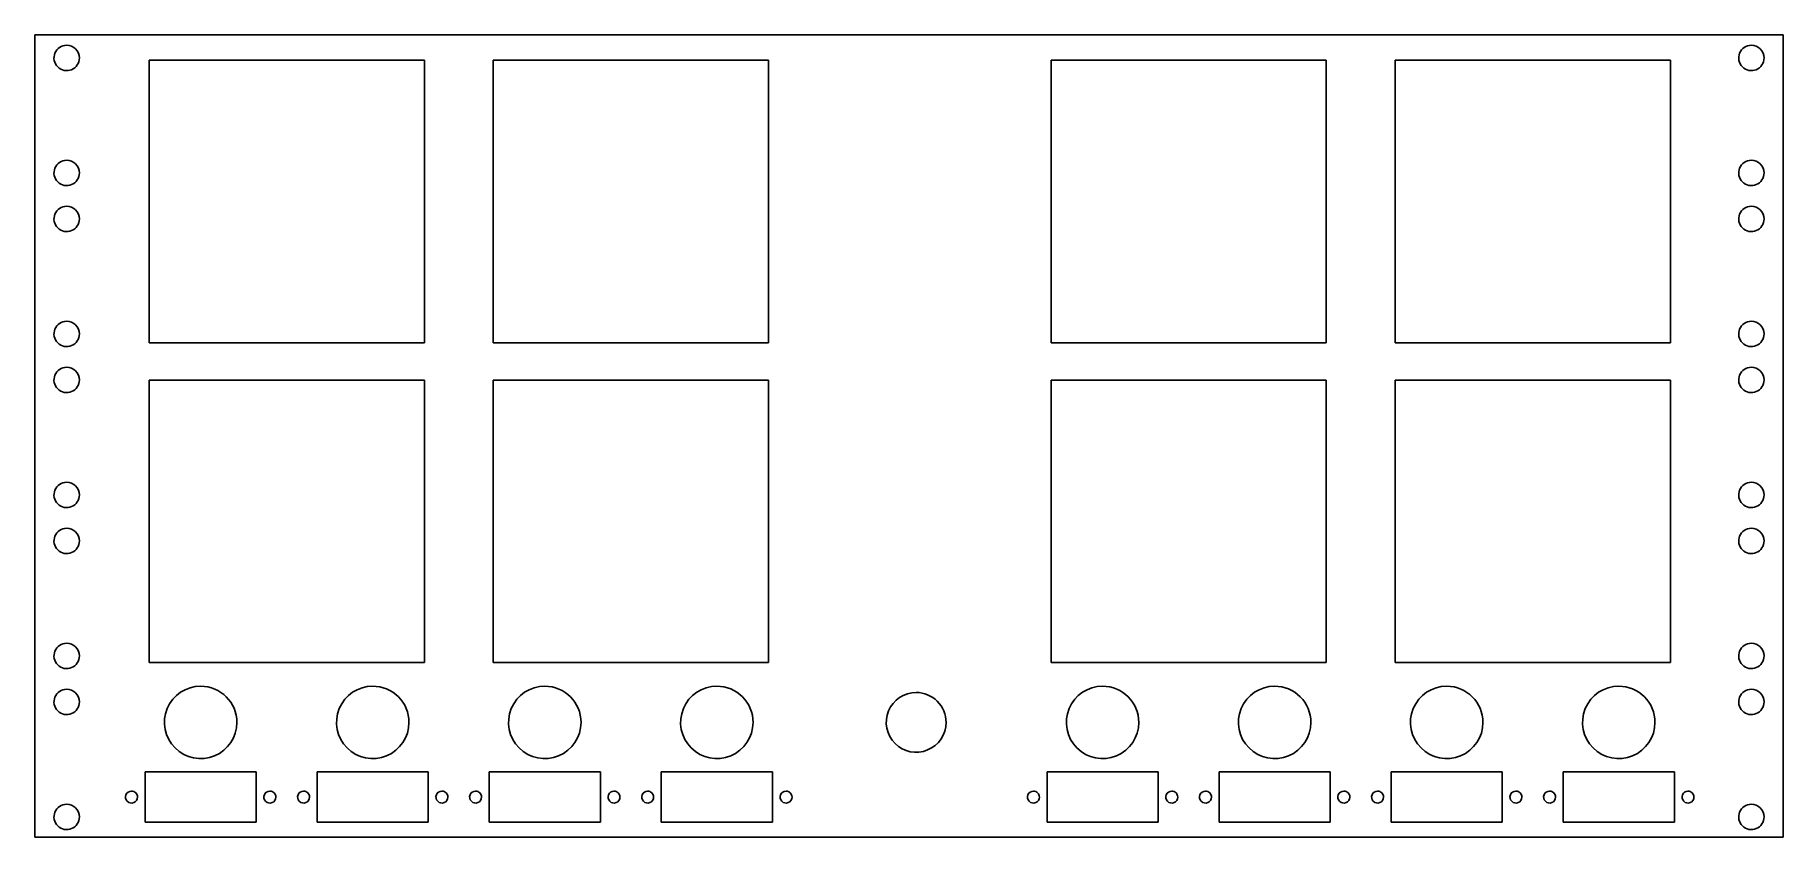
# Model space of a CAD drawing. Header units: millimetres. Extents: x 0 to 483, y 0 to 221.
import ezdxf

# ---------------------------------------------------------------- set-up
doc = ezdxf.new("R2010")
doc.units = ezdxf.units.MM
doc.layers.add('Layer_1', color=7, linetype='CONTINUOUS')
doc.layers.add('Layer_3', color=7, linetype='CONTINUOUS')

msp = doc.modelspace()

# ---------------------------------------------------------------- linework, layer by layer
at = {"layer": 'Layer_1', "color": 7}
for p, q in [((0, 221.46), (482.6, 221.46)), ((0, 0), (0, 221.46)), ((8.75, 218.61), (8.75, 218.61)), ((473.85, 218.61), (473.85, 218.61)), ((482.6, 221.46), (482.6, 0)), ((8.75, 186.86), (8.75, 186.86)), ((473.85, 186.86), (473.85, 186.86)), ((8.75, 174.16), (8.75, 174.16)), ((473.85, 174.16), (473.85, 174.16)), ((8.75, 142.41), (8.75, 142.41)), ((473.85, 142.41), (473.85, 142.41)), ((8.75, 129.71), (8.75, 129.71)), ((473.85, 129.71), (473.85, 129.71)), ((8.75, 97.96), (8.75, 97.96)), ((473.85, 97.96), (473.85, 97.96)), ((8.75, 85.26), (8.75, 85.26)), ((473.85, 85.26), (473.85, 85.26)), ((8.75, 53.51), (8.75, 53.51)), ((473.85, 53.51), (473.85, 53.51)), ((8.75, 40.81), (8.75, 40.81)), ((473.85, 40.81), (473.85, 40.81)), ((8.75, 9.06), (8.75, 9.06)), ((473.85, 9.06), (473.85, 9.06)), ((482.6, 0), (0, 0))]:
    msp.add_line(p, q, dxfattribs=at)
for points in [[(8.75, 218.61), (7.334382, 218.61), (6.058155, 217.757252), (5.516422, 216.449392)], [(11.224874, 217.584874), (10.568496, 218.241251), (9.678258, 218.61), (8.75, 218.61)], [(12.25, 215.11), (12.25, 216.038258), (11.881251, 216.928496), (11.224874, 217.584874)], [(473.85, 218.61), (472.434382, 218.61), (471.158155, 217.757252), (470.616422, 216.449392)], [(476.324874, 217.584874), (475.668496, 218.241251), (474.778258, 218.61), (473.85, 218.61)], [(477.35, 215.11), (477.35, 216.038258), (476.981251, 216.928496), (476.324874, 217.584874)], [(5.516422, 216.449392), (4.974688, 215.141532), (5.274133, 213.636119), (6.275126, 212.635126)], [(6.275126, 212.635126), (7.276119, 211.634133), (8.781532, 211.334688), (10.089392, 211.876422)], [(10.089392, 211.876422), (11.397252, 212.418155), (12.25, 213.694382), (12.25, 215.11)], [(470.616422, 216.449392), (470.074688, 215.141532), (470.374133, 213.636119), (471.375126, 212.635126)], [(471.375126, 212.635126), (472.376119, 211.634133), (473.881532, 211.334688), (475.189392, 211.876422)], [(475.189392, 211.876422), (476.497252, 212.418155), (477.35, 213.694382), (477.35, 215.11)], [(5.516422, 184.699392), (4.974688, 183.391532), (5.274133, 181.886119), (6.275126, 180.885126)], [(8.75, 186.86), (7.334382, 186.86), (6.058155, 186.007252), (5.516422, 184.699392)], [(11.224874, 185.834874), (10.568496, 186.491251), (9.678258, 186.86), (8.75, 186.86)], [(12.25, 183.36), (12.25, 184.288258), (11.881251, 185.178496), (11.224874, 185.834874)], [(470.616422, 184.699392), (470.074688, 183.391532), (470.374133, 181.886119), (471.375126, 180.885126)], [(473.85, 186.86), (472.434382, 186.86), (471.158155, 186.007252), (470.616422, 184.699392)], [(476.324874, 185.834874), (475.668496, 186.491251), (474.778258, 186.86), (473.85, 186.86)], [(477.35, 183.36), (477.35, 184.288258), (476.981251, 185.178496), (476.324874, 185.834874)], [(6.275126, 180.885126), (7.276119, 179.884133), (8.781532, 179.584688), (10.089392, 180.126422)], [(10.089392, 180.126422), (11.397252, 180.668155), (12.25, 181.944382), (12.25, 183.36)], [(471.375126, 180.885126), (472.376119, 179.884133), (473.881532, 179.584688), (475.189392, 180.126422)], [(475.189392, 180.126422), (476.497252, 180.668155), (477.35, 181.944382), (477.35, 183.36)], [(8.75, 174.16), (7.334382, 174.16), (6.058155, 173.307252), (5.516422, 171.999392)], [(11.224874, 173.134874), (10.568496, 173.791251), (9.678258, 174.16), (8.75, 174.16)], [(473.85, 174.16), (472.434382, 174.16), (471.158155, 173.307252), (470.616422, 171.999392)], [(476.324874, 173.134874), (475.668496, 173.791251), (474.778258, 174.16), (473.85, 174.16)], [(5.516422, 171.999392), (4.974688, 170.691532), (5.274133, 169.186119), (6.275126, 168.185126)], [(10.089392, 167.426422), (11.397252, 167.968155), (12.25, 169.244382), (12.25, 170.66)], [(12.25, 170.66), (12.25, 171.588258), (11.881251, 172.478496), (11.224874, 173.134874)], [(470.616422, 171.999392), (470.074688, 170.691532), (470.374133, 169.186119), (471.375126, 168.185126)], [(475.189392, 167.426422), (476.497252, 167.968155), (477.35, 169.244382), (477.35, 170.66)], [(477.35, 170.66), (477.35, 171.588258), (476.981251, 172.478496), (476.324874, 173.134874)], [(6.275126, 168.185126), (7.276119, 167.184133), (8.781532, 166.884688), (10.089392, 167.426422)], [(471.375126, 168.185126), (472.376119, 167.184133), (473.881532, 166.884688), (475.189392, 167.426422)], [(5.516422, 140.249392), (4.974688, 138.941532), (5.274133, 137.436119), (6.275126, 136.435126)], [(8.75, 142.41), (7.334382, 142.41), (6.058155, 141.557252), (5.516422, 140.249392)], [(11.224874, 141.384874), (10.568496, 142.041251), (9.678258, 142.41), (8.75, 142.41)], [(12.25, 138.91), (12.25, 139.838258), (11.881251, 140.728496), (11.224874, 141.384874)], [(470.616422, 140.249392), (470.074688, 138.941532), (470.374133, 137.436119), (471.375126, 136.435126)], [(473.85, 142.41), (472.434382, 142.41), (471.158155, 141.557252), (470.616422, 140.249392)], [(476.324874, 141.384874), (475.668496, 142.041251), (474.778258, 142.41), (473.85, 142.41)], [(477.35, 138.91), (477.35, 139.838258), (476.981251, 140.728496), (476.324874, 141.384874)], [(6.275126, 136.435126), (7.276119, 135.434133), (8.781532, 135.134688), (10.089392, 135.676422)], [(10.089392, 135.676422), (11.397252, 136.218155), (12.25, 137.494382), (12.25, 138.91)], [(471.375126, 136.435126), (472.376119, 135.434133), (473.881532, 135.134688), (475.189392, 135.676422)], [(475.189392, 135.676422), (476.497252, 136.218155), (477.35, 137.494382), (477.35, 138.91)], [(5.516422, 127.549392), (4.974688, 126.241532), (5.274133, 124.736119), (6.275126, 123.735126)], [(8.75, 129.71), (7.334382, 129.71), (6.058155, 128.857252), (5.516422, 127.549392)], [(11.224874, 128.684874), (10.568496, 129.341251), (9.678258, 129.71), (8.75, 129.71)], [(10.089392, 122.976422), (11.397252, 123.518155), (12.25, 124.794382), (12.25, 126.21)], [(12.25, 126.21), (12.25, 127.138258), (11.881251, 128.028496), (11.224874, 128.684874)], [(470.616422, 127.549392), (470.074688, 126.241532), (470.374133, 124.736119), (471.375126, 123.735126)], [(473.85, 129.71), (472.434382, 129.71), (471.158155, 128.857252), (470.616422, 127.549392)], [(476.324874, 128.684874), (475.668496, 129.341251), (474.778258, 129.71), (473.85, 129.71)], [(475.189392, 122.976422), (476.497252, 123.518155), (477.35, 124.794382), (477.35, 126.21)], [(477.35, 126.21), (477.35, 127.138258), (476.981251, 128.028496), (476.324874, 128.684874)], [(6.275126, 123.735126), (7.276119, 122.734133), (8.781532, 122.434688), (10.089392, 122.976422)], [(471.375126, 123.735126), (472.376119, 122.734133), (473.881532, 122.434688), (475.189392, 122.976422)], [(8.75, 97.96), (7.334382, 97.96), (6.058155, 97.107252), (5.516422, 95.799392)], [(11.224874, 96.934874), (10.568496, 97.591251), (9.678258, 97.96), (8.75, 97.96)], [(12.25, 94.46), (12.25, 95.388258), (11.881251, 96.278496), (11.224874, 96.934874)], [(473.85, 97.96), (472.434382, 97.96), (471.158155, 97.107252), (470.616422, 95.799392)], [(476.324874, 96.934874), (475.668496, 97.591251), (474.778258, 97.96), (473.85, 97.96)], [(477.35, 94.46), (477.35, 95.388258), (476.981251, 96.278496), (476.324874, 96.934874)], [(5.516422, 95.799392), (4.974688, 94.491532), (5.274133, 92.986119), (6.275126, 91.985126)], [(6.275126, 91.985126), (7.276119, 90.984133), (8.781532, 90.684688), (10.089392, 91.226422)], [(10.089392, 91.226422), (11.397252, 91.768155), (12.25, 93.044382), (12.25, 94.46)], [(470.616422, 95.799392), (470.074688, 94.491532), (470.374133, 92.986119), (471.375126, 91.985126)], [(471.375126, 91.985126), (472.376119, 90.984133), (473.881532, 90.684688), (475.189392, 91.226422)], [(475.189392, 91.226422), (476.497252, 91.768155), (477.35, 93.044382), (477.35, 94.46)], [(5.516422, 83.099392), (4.974688, 81.791532), (5.274133, 80.286119), (6.275126, 79.285126)], [(8.75, 85.26), (7.334382, 85.26), (6.058155, 84.407252), (5.516422, 83.099392)], [(11.224874, 84.234874), (10.568496, 84.891251), (9.678258, 85.26), (8.75, 85.26)], [(12.25, 81.76), (12.25, 82.688258), (11.881251, 83.578496), (11.224874, 84.234874)], [(470.616422, 83.099392), (470.074688, 81.791532), (470.374133, 80.286119), (471.375126, 79.285126)], [(473.85, 85.26), (472.434382, 85.26), (471.158155, 84.407252), (470.616422, 83.099392)], [(476.324874, 84.234874), (475.668496, 84.891251), (474.778258, 85.26), (473.85, 85.26)], [(477.35, 81.76), (477.35, 82.688258), (476.981251, 83.578496), (476.324874, 84.234874)], [(6.275126, 79.285126), (7.276119, 78.284133), (8.781532, 77.984688), (10.089392, 78.526422)], [(10.089392, 78.526422), (11.397252, 79.068155), (12.25, 80.344382), (12.25, 81.76)], [(471.375126, 79.285126), (472.376119, 78.284133), (473.881532, 77.984688), (475.189392, 78.526422)], [(475.189392, 78.526422), (476.497252, 79.068155), (477.35, 80.344382), (477.35, 81.76)], [(8.75, 53.51), (7.334382, 53.51), (6.058155, 52.657252), (5.516422, 51.349392)], [(11.224874, 52.484874), (10.568496, 53.141251), (9.678258, 53.51), (8.75, 53.51)], [(473.85, 53.51), (472.434382, 53.51), (471.158155, 52.657252), (470.616422, 51.349392)], [(476.324874, 52.484874), (475.668496, 53.141251), (474.778258, 53.51), (473.85, 53.51)], [(5.516422, 51.349392), (4.974688, 50.041532), (5.274133, 48.536119), (6.275126, 47.535126)], [(10.089392, 46.776422), (11.397252, 47.318155), (12.25, 48.594382), (12.25, 50.01)], [(12.25, 50.01), (12.25, 50.938258), (11.881251, 51.828496), (11.224874, 52.484874)], [(470.616422, 51.349392), (470.074688, 50.041532), (470.374133, 48.536119), (471.375126, 47.535126)], [(475.189392, 46.776422), (476.497252, 47.318155), (477.35, 48.594382), (477.35, 50.01)], [(477.35, 50.01), (477.35, 50.938258), (476.981251, 51.828496), (476.324874, 52.484874)], [(6.275126, 47.535126), (7.276119, 46.534133), (8.781532, 46.234688), (10.089392, 46.776422)], [(471.375126, 47.535126), (472.376119, 46.534133), (473.881532, 46.234688), (475.189392, 46.776422)], [(5.516422, 38.649392), (4.974688, 37.341532), (5.274133, 35.836119), (6.275126, 34.835126)], [(8.75, 40.81), (7.334382, 40.81), (6.058155, 39.957252), (5.516422, 38.649392)], [(11.224874, 39.784874), (10.568496, 40.441251), (9.678258, 40.81), (8.75, 40.81)], [(12.25, 37.31), (12.25, 38.238258), (11.881251, 39.128496), (11.224874, 39.784874)], [(470.616422, 38.649392), (470.074688, 37.341532), (470.374133, 35.836119), (471.375126, 34.835126)], [(473.85, 40.81), (472.434382, 40.81), (471.158155, 39.957252), (470.616422, 38.649392)], [(476.324874, 39.784874), (475.668496, 40.441251), (474.778258, 40.81), (473.85, 40.81)], [(477.35, 37.31), (477.35, 38.238258), (476.981251, 39.128496), (476.324874, 39.784874)], [(6.275126, 34.835126), (7.276119, 33.834133), (8.781532, 33.534688), (10.089392, 34.076422)], [(10.089392, 34.076422), (11.397252, 34.618155), (12.25, 35.894382), (12.25, 37.31)], [(471.375126, 34.835126), (472.376119, 33.834133), (473.881532, 33.534688), (475.189392, 34.076422)], [(475.189392, 34.076422), (476.497252, 34.618155), (477.35, 35.894382), (477.35, 37.31)], [(5.516422, 6.899392), (4.974688, 5.591532), (5.274133, 4.086119), (6.275126, 3.085126)], [(8.75, 9.06), (7.334382, 9.06), (6.058155, 8.207252), (5.516422, 6.899392)], [(11.224874, 8.034874), (10.568496, 8.691251), (9.678258, 9.06), (8.75, 9.06)], [(10.089392, 2.326422), (11.397252, 2.868155), (12.25, 4.144382), (12.25, 5.56)], [(12.25, 5.56), (12.25, 6.488258), (11.881251, 7.378496), (11.224874, 8.034874)], [(470.616422, 6.899392), (470.074688, 5.591532), (470.374133, 4.086119), (471.375126, 3.085126)], [(473.85, 9.06), (472.434382, 9.06), (471.158155, 8.207252), (470.616422, 6.899392)], [(476.324874, 8.034874), (475.668496, 8.691251), (474.778258, 9.06), (473.85, 9.06)], [(475.189392, 2.326422), (476.497252, 2.868155), (477.35, 4.144382), (477.35, 5.56)], [(477.35, 5.56), (477.35, 6.488258), (476.981251, 7.378496), (476.324874, 8.034874)], [(6.275126, 3.085126), (7.276119, 2.084133), (8.781532, 1.784688), (10.089392, 2.326422)], [(471.375126, 3.085126), (472.376119, 2.084133), (473.881532, 1.784688), (475.189392, 2.326422)]]:
    msp.add_open_spline(points, degree=3, dxfattribs=at)
at = {"layer": 'Layer_3', "color": 3}
for p, q in [((31.514577, 214.46), (107.514577, 214.46)), ((31.514577, 136.46), (31.514577, 214.46)), ((107.514577, 214.46), (107.514577, 136.46)), ((126.514577, 214.46), (202.514577, 214.46)), ((126.514577, 136.46), (126.514577, 214.46)), ((202.514577, 214.46), (202.514577, 136.46)), ((280.514577, 214.46), (356.514577, 214.46)), ((280.514577, 136.46), (280.514577, 214.46)), ((356.514577, 214.46), (356.514577, 136.46)), ((375.514577, 214.46), (451.514577, 214.46)), ((375.514577, 136.46), (375.514577, 214.46)), ((451.514577, 214.46), (451.514577, 136.46)), ((107.514577, 136.46), (31.514577, 136.46)), ((202.514577, 136.46), (126.514577, 136.46)), ((356.514577, 136.46), (280.514577, 136.46)), ((451.514577, 136.46), (375.514577, 136.46)), ((31.514577, 126.19101), (107.514577, 126.19101)), ((31.514577, 48.19101), (31.514577, 126.19101)), ((107.514577, 126.19101), (107.514577, 48.19101)), ((126.514577, 126.19101), (202.514577, 126.19101)), ((126.514577, 48.19101), (126.514577, 126.19101)), ((202.514577, 126.19101), (202.514577, 48.19101)), ((280.514577, 126.19101), (356.514577, 126.19101)), ((280.514577, 48.19101), (280.514577, 126.19101)), ((356.514577, 126.19101), (356.514577, 48.19101)), ((375.514577, 126.19101), (451.514577, 126.19101)), ((375.514577, 48.19101), (375.514577, 126.19101)), ((451.514577, 126.19101), (451.514577, 48.19101)), ((107.514577, 48.19101), (31.514577, 48.19101)), ((202.514577, 48.19101), (126.514577, 48.19101)), ((356.514577, 48.19101), (280.514577, 48.19101)), ((451.514577, 48.19101), (375.514577, 48.19101)), ((45.750008, 41.658876), (45.750008, 41.658876)), ((93.250008, 41.658876), (93.250008, 41.658876)), ((140.750008, 41.658876), (140.750008, 41.658876)), ((188.250008, 41.658876), (188.250008, 41.658876)), ((243.2767, 39.90888), (243.2767, 39.90888)), ((294.750008, 41.658876), (294.750008, 41.658876)), ((342.250008, 41.658876), (342.250008, 41.658876)), ((389.750008, 41.658876), (389.750008, 41.658876)), ((437.250008, 41.658876), (437.250008, 41.658876)), ((30.39999, 17.986296), (61.099991, 17.986296)), ((30.39999, 4.086296), (30.39999, 17.986296)), ((61.099991, 17.986296), (61.099991, 4.086296)), ((77.89999, 17.986296), (108.599991, 17.986296)), ((77.89999, 4.086296), (77.89999, 17.986296)), ((108.599991, 17.986296), (108.599991, 4.086296)), ((125.39999, 17.986296), (156.099991, 17.986296)), ((125.39999, 4.086296), (125.39999, 17.986296)), ((156.099991, 17.986296), (156.099991, 4.086296)), ((172.89999, 17.986296), (203.599991, 17.986296)), ((172.89999, 4.086296), (172.89999, 17.986296)), ((203.599991, 17.986296), (203.599991, 4.086296)), ((279.39999, 17.986296), (310.099991, 17.986296)), ((279.39999, 4.086296), (279.39999, 17.986296)), ((310.099991, 17.986296), (310.099991, 4.086296)), ((326.89999, 17.986296), (357.599991, 17.986296)), ((326.89999, 4.086296), (326.89999, 17.986296)), ((357.599991, 17.986296), (357.599991, 4.086296)), ((374.39999, 17.986296), (405.099991, 17.986296)), ((374.39999, 4.086296), (374.39999, 17.986296)), ((405.099991, 17.986296), (405.099991, 4.086296)), ((421.89999, 17.986296), (452.599991, 17.986296)), ((421.89999, 4.086296), (421.89999, 17.986296)), ((452.599991, 17.986296), (452.599991, 4.086296)), ((26.64999, 12.686296), (26.64999, 12.686296)), ((64.85001, 12.686296), (64.85001, 12.686296)), ((74.14999, 12.686296), (74.14999, 12.686296)), ((112.35001, 12.686296), (112.35001, 12.686296)), ((121.64999, 12.686296), (121.64999, 12.686296)), ((159.85001, 12.686296), (159.85001, 12.686296)), ((169.14999, 12.686296), (169.14999, 12.686296)), ((207.35001, 12.686296), (207.35001, 12.686296)), ((275.64999, 12.686296), (275.64999, 12.686296)), ((313.85001, 12.686296), (313.85001, 12.686296)), ((323.14999, 12.686296), (323.14999, 12.686296)), ((361.35001, 12.686296), (361.35001, 12.686296)), ((370.64999, 12.686296), (370.64999, 12.686296)), ((408.85001, 12.686296), (408.85001, 12.686296)), ((418.14999, 12.686296), (418.14999, 12.686296)), ((456.35001, 12.686296), (456.35001, 12.686296)), ((61.099991, 4.086296), (30.39999, 4.086296)), ((108.599991, 4.086296), (77.89999, 4.086296)), ((156.099991, 4.086296), (125.39999, 4.086296)), ((203.599991, 4.086296), (172.89999, 4.086296)), ((310.099991, 4.086296), (279.39999, 4.086296)), ((357.599991, 4.086296), (326.89999, 4.086296)), ((405.099991, 4.086296), (374.39999, 4.086296)), ((452.599991, 4.086296), (421.89999, 4.086296))]:
    msp.add_line(p, q, dxfattribs=at)
for points in [[(45.750008, 41.658876), (41.705386, 41.658876), (38.059023, 39.222454), (36.511213, 35.48571)], [(55.750008, 31.658876), (55.750008, 37.181723), (51.272855, 41.658876), (45.750008, 41.658876)], [(93.250008, 41.658876), (89.205386, 41.658876), (85.559023, 39.222454), (84.011213, 35.48571)], [(100.321076, 38.729944), (98.445712, 40.605308), (95.902173, 41.658876), (93.250008, 41.658876)], [(103.250008, 31.658876), (103.250008, 34.311041), (102.19644, 36.85458), (100.321076, 38.729944)], [(140.750008, 41.658876), (136.705386, 41.658876), (133.059023, 39.222454), (131.511213, 35.48571)], [(150.750008, 31.658876), (150.750008, 37.181723), (146.272855, 41.658876), (140.750008, 41.658876)], [(188.250008, 41.658876), (184.205386, 41.658876), (180.559023, 39.222454), (179.011213, 35.48571)], [(195.321076, 38.729944), (193.445712, 40.605308), (190.902173, 41.658876), (188.250008, 41.658876)], [(198.250008, 31.658876), (198.250008, 34.311041), (197.19644, 36.85458), (195.321076, 38.729944)], [(243.2767, 39.90888), (239.939886, 39.90888), (236.931637, 37.898832), (235.654694, 34.816018)], [(249.110331, 37.492511), (247.563156, 39.039686), (245.464736, 39.90888), (243.2767, 39.90888)], [(294.750008, 41.658876), (290.705386, 41.658876), (287.059023, 39.222454), (285.511213, 35.48571)], [(304.750008, 31.658876), (304.750008, 37.181723), (300.272855, 41.658876), (294.750008, 41.658876)], [(342.250008, 41.658876), (338.205386, 41.658876), (334.559023, 39.222454), (333.011213, 35.48571)], [(349.321076, 38.729944), (347.445712, 40.605308), (344.902173, 41.658876), (342.250008, 41.658876)], [(352.250008, 31.658876), (352.250008, 34.311041), (351.19644, 36.85458), (349.321076, 38.729944)], [(389.750008, 41.658876), (385.705386, 41.658876), (382.059023, 39.222454), (380.511213, 35.48571)], [(399.750008, 31.658876), (399.750008, 37.181723), (395.272855, 41.658876), (389.750008, 41.658876)], [(437.250008, 41.658876), (433.205386, 41.658876), (429.559023, 39.222454), (428.011213, 35.48571)], [(444.321076, 38.729944), (442.445712, 40.605308), (439.902173, 41.658876), (437.250008, 41.658876)], [(447.250008, 31.658876), (447.250008, 34.311041), (446.19644, 36.85458), (444.321076, 38.729944)], [(36.511213, 35.48571), (34.963403, 31.748966), (35.81896, 27.447788), (38.67894, 24.587808)], [(84.011213, 35.48571), (82.463403, 31.748966), (83.31896, 27.447788), (86.17894, 24.587808)], [(131.511213, 35.48571), (129.963403, 31.748966), (130.81896, 27.447788), (133.67894, 24.587808)], [(179.011213, 35.48571), (177.463403, 31.748966), (178.31896, 27.447788), (181.17894, 24.587808)], [(235.654694, 34.816018), (234.377751, 31.733205), (235.083586, 28.184733), (237.443069, 25.825249)], [(251.5267, 31.65888), (251.5267, 33.846916), (250.657506, 35.945336), (249.110331, 37.492511)], [(285.511213, 35.48571), (283.963403, 31.748966), (284.81896, 27.447788), (287.67894, 24.587808)], [(333.011213, 35.48571), (331.463403, 31.748966), (332.31896, 27.447788), (335.17894, 24.587808)], [(380.511213, 35.48571), (378.963403, 31.748966), (379.81896, 27.447788), (382.67894, 24.587808)], [(428.011213, 35.48571), (426.463403, 31.748966), (427.31896, 27.447788), (430.17894, 24.587808)], [(49.576842, 22.420081), (53.313586, 23.967891), (55.750008, 27.614254), (55.750008, 31.658876)], [(97.076842, 22.420081), (100.813586, 23.967891), (103.250008, 27.614254), (103.250008, 31.658876)], [(144.576842, 22.420081), (148.313586, 23.967891), (150.750008, 27.614254), (150.750008, 31.658876)], [(192.076842, 22.420081), (195.813586, 23.967891), (198.250008, 27.614254), (198.250008, 31.658876)], [(246.433838, 24.036874), (249.516652, 25.313817), (251.5267, 28.322066), (251.5267, 31.65888)], [(298.576842, 22.420081), (302.313586, 23.967891), (304.750008, 27.614254), (304.750008, 31.658876)], [(346.076842, 22.420081), (349.813586, 23.967891), (352.250008, 27.614254), (352.250008, 31.658876)], [(393.576842, 22.420081), (397.313586, 23.967891), (399.750008, 27.614254), (399.750008, 31.658876)], [(441.076842, 22.420081), (444.813586, 23.967891), (447.250008, 27.614254), (447.250008, 31.658876)], [(38.67894, 24.587808), (41.53892, 21.727828), (45.840098, 20.872271), (49.576842, 22.420081)], [(86.17894, 24.587808), (89.03892, 21.727828), (93.340098, 20.872271), (97.076842, 22.420081)], [(133.67894, 24.587808), (136.53892, 21.727828), (140.840098, 20.872271), (144.576842, 22.420081)], [(181.17894, 24.587808), (184.03892, 21.727828), (188.340098, 20.872271), (192.076842, 22.420081)], [(237.443069, 25.825249), (239.802553, 23.465766), (243.351025, 22.759931), (246.433838, 24.036874)], [(287.67894, 24.587808), (290.53892, 21.727828), (294.840098, 20.872271), (298.576842, 22.420081)], [(335.17894, 24.587808), (338.03892, 21.727828), (342.340098, 20.872271), (346.076842, 22.420081)], [(382.67894, 24.587808), (385.53892, 21.727828), (389.840098, 20.872271), (393.576842, 22.420081)], [(430.17894, 24.587808), (433.03892, 21.727828), (437.340098, 20.872271), (441.076842, 22.420081)], [(25.125589, 11.667724), (24.8702, 11.051161), (25.011367, 10.341467), (25.483264, 9.86957)], [(26.64999, 12.686296), (25.982627, 12.686296), (25.380977, 12.284286), (25.125589, 11.667724)], [(25.483264, 9.86957), (25.955161, 9.397673), (26.664855, 9.256506), (27.281418, 9.511895)], [(27.816716, 12.203022), (27.507281, 12.512457), (27.087597, 12.686296), (26.64999, 12.686296)], [(27.281418, 9.511895), (27.89798, 9.767283), (28.29999, 10.368933), (28.29999, 11.036296)], [(28.29999, 11.036296), (28.29999, 11.473903), (28.126151, 11.893587), (27.816716, 12.203022)], [(63.325609, 11.667724), (63.07022, 11.051161), (63.211387, 10.341467), (63.683284, 9.86957)], [(64.85001, 12.686296), (64.182647, 12.686296), (63.580997, 12.284286), (63.325609, 11.667724)], [(63.683284, 9.86957), (64.155181, 9.397673), (64.864875, 9.256506), (65.481438, 9.511895)], [(66.016736, 12.203022), (65.707301, 12.512457), (65.287617, 12.686296), (64.85001, 12.686296)], [(65.481438, 9.511895), (66.098, 9.767283), (66.50001, 10.368933), (66.50001, 11.036296)], [(66.50001, 11.036296), (66.50001, 11.473903), (66.326171, 11.893587), (66.016736, 12.203022)], [(72.625589, 11.667724), (72.3702, 11.051161), (72.511367, 10.341467), (72.983264, 9.86957)], [(74.14999, 12.686296), (73.482627, 12.686296), (72.880977, 12.284286), (72.625589, 11.667724)], [(72.983264, 9.86957), (73.455161, 9.397673), (74.164855, 9.256506), (74.781418, 9.511895)], [(75.316716, 12.203022), (75.007281, 12.512457), (74.587597, 12.686296), (74.14999, 12.686296)], [(74.781418, 9.511895), (75.39798, 9.767283), (75.79999, 10.368933), (75.79999, 11.036296)], [(75.79999, 11.036296), (75.79999, 11.473903), (75.626151, 11.893587), (75.316716, 12.203022)], [(110.825609, 11.667724), (110.57022, 11.051161), (110.711387, 10.341467), (111.183284, 9.86957)], [(112.35001, 12.686296), (111.682647, 12.686296), (111.080997, 12.284286), (110.825609, 11.667724)], [(111.183284, 9.86957), (111.655181, 9.397673), (112.364875, 9.256506), (112.981438, 9.511895)], [(113.516736, 12.203022), (113.207301, 12.512457), (112.787617, 12.686296), (112.35001, 12.686296)], [(112.981438, 9.511895), (113.598, 9.767283), (114.00001, 10.368933), (114.00001, 11.036296)], [(114.00001, 11.036296), (114.00001, 11.473903), (113.826171, 11.893587), (113.516736, 12.203022)], [(120.125589, 11.667724), (119.8702, 11.051161), (120.011367, 10.341467), (120.483264, 9.86957)], [(121.64999, 12.686296), (120.982627, 12.686296), (120.380977, 12.284286), (120.125589, 11.667724)], [(120.483264, 9.86957), (120.955161, 9.397673), (121.664855, 9.256506), (122.281418, 9.511895)], [(122.816716, 12.203022), (122.507281, 12.512457), (122.087597, 12.686296), (121.64999, 12.686296)], [(122.281418, 9.511895), (122.89798, 9.767283), (123.29999, 10.368933), (123.29999, 11.036296)], [(123.29999, 11.036296), (123.29999, 11.473903), (123.126151, 11.893587), (122.816716, 12.203022)], [(158.325609, 11.667724), (158.07022, 11.051161), (158.211387, 10.341467), (158.683284, 9.86957)], [(159.85001, 12.686296), (159.182647, 12.686296), (158.580997, 12.284286), (158.325609, 11.667724)], [(158.683284, 9.86957), (159.155181, 9.397673), (159.864875, 9.256506), (160.481438, 9.511895)], [(161.016736, 12.203022), (160.707301, 12.512457), (160.287617, 12.686296), (159.85001, 12.686296)], [(160.481438, 9.511895), (161.098, 9.767283), (161.50001, 10.368933), (161.50001, 11.036296)], [(161.50001, 11.036296), (161.50001, 11.473903), (161.326171, 11.893587), (161.016736, 12.203022)], [(167.625589, 11.667724), (167.3702, 11.051161), (167.511367, 10.341467), (167.983264, 9.86957)], [(169.14999, 12.686296), (168.482627, 12.686296), (167.880977, 12.284286), (167.625589, 11.667724)], [(167.983264, 9.86957), (168.455161, 9.397673), (169.164855, 9.256506), (169.781418, 9.511895)], [(170.316716, 12.203022), (170.007281, 12.512457), (169.587597, 12.686296), (169.14999, 12.686296)], [(169.781418, 9.511895), (170.39798, 9.767283), (170.79999, 10.368933), (170.79999, 11.036296)], [(170.79999, 11.036296), (170.79999, 11.473903), (170.626151, 11.893587), (170.316716, 12.203022)], [(205.825609, 11.667724), (205.57022, 11.051161), (205.711387, 10.341467), (206.183284, 9.86957)], [(207.35001, 12.686296), (206.682647, 12.686296), (206.080997, 12.284286), (205.825609, 11.667724)], [(206.183284, 9.86957), (206.655181, 9.397673), (207.364875, 9.256506), (207.981438, 9.511895)], [(208.516736, 12.203022), (208.207301, 12.512457), (207.787617, 12.686296), (207.35001, 12.686296)], [(207.981438, 9.511895), (208.598, 9.767283), (209.00001, 10.368933), (209.00001, 11.036296)], [(209.00001, 11.036296), (209.00001, 11.473903), (208.826171, 11.893587), (208.516736, 12.203022)], [(274.125589, 11.667724), (273.8702, 11.051161), (274.011367, 10.341467), (274.483264, 9.86957)], [(275.64999, 12.686296), (274.982627, 12.686296), (274.380977, 12.284286), (274.125589, 11.667724)], [(274.483264, 9.86957), (274.955161, 9.397673), (275.664855, 9.256506), (276.281418, 9.511895)], [(276.816716, 12.203022), (276.507281, 12.512457), (276.087597, 12.686296), (275.64999, 12.686296)], [(276.281418, 9.511895), (276.89798, 9.767283), (277.29999, 10.368933), (277.29999, 11.036296)], [(277.29999, 11.036296), (277.29999, 11.473903), (277.126151, 11.893587), (276.816716, 12.203022)], [(312.325609, 11.667724), (312.07022, 11.051161), (312.211387, 10.341467), (312.683284, 9.86957)], [(313.85001, 12.686296), (313.182647, 12.686296), (312.580997, 12.284286), (312.325609, 11.667724)], [(312.683284, 9.86957), (313.155181, 9.397673), (313.864875, 9.256506), (314.481438, 9.511895)], [(315.016736, 12.203022), (314.707301, 12.512457), (314.287617, 12.686296), (313.85001, 12.686296)], [(314.481438, 9.511895), (315.098, 9.767283), (315.50001, 10.368933), (315.50001, 11.036296)], [(315.50001, 11.036296), (315.50001, 11.473903), (315.326171, 11.893587), (315.016736, 12.203022)], [(321.625589, 11.667724), (321.3702, 11.051161), (321.511367, 10.341467), (321.983264, 9.86957)], [(323.14999, 12.686296), (322.482627, 12.686296), (321.880977, 12.284286), (321.625589, 11.667724)], [(321.983264, 9.86957), (322.455161, 9.397673), (323.164855, 9.256506), (323.781418, 9.511895)], [(324.316716, 12.203022), (324.007281, 12.512457), (323.587597, 12.686296), (323.14999, 12.686296)], [(323.781418, 9.511895), (324.39798, 9.767283), (324.79999, 10.368933), (324.79999, 11.036296)], [(324.79999, 11.036296), (324.79999, 11.473903), (324.626151, 11.893587), (324.316716, 12.203022)], [(359.825609, 11.667724), (359.57022, 11.051161), (359.711387, 10.341467), (360.183284, 9.86957)], [(361.35001, 12.686296), (360.682647, 12.686296), (360.080997, 12.284286), (359.825609, 11.667724)], [(360.183284, 9.86957), (360.655181, 9.397673), (361.364875, 9.256506), (361.981438, 9.511895)], [(362.516736, 12.203022), (362.207301, 12.512457), (361.787617, 12.686296), (361.35001, 12.686296)], [(361.981438, 9.511895), (362.598, 9.767283), (363.00001, 10.368933), (363.00001, 11.036296)], [(363.00001, 11.036296), (363.00001, 11.473903), (362.826171, 11.893587), (362.516736, 12.203022)], [(369.125589, 11.667724), (368.8702, 11.051161), (369.011367, 10.341467), (369.483264, 9.86957)], [(370.64999, 12.686296), (369.982627, 12.686296), (369.380977, 12.284286), (369.125589, 11.667724)], [(369.483264, 9.86957), (369.955161, 9.397673), (370.664855, 9.256506), (371.281418, 9.511895)], [(371.816716, 12.203022), (371.507281, 12.512457), (371.087597, 12.686296), (370.64999, 12.686296)], [(371.281418, 9.511895), (371.89798, 9.767283), (372.29999, 10.368933), (372.29999, 11.036296)], [(372.29999, 11.036296), (372.29999, 11.473903), (372.126151, 11.893587), (371.816716, 12.203022)], [(407.325609, 11.667724), (407.07022, 11.051161), (407.211387, 10.341467), (407.683284, 9.86957)], [(408.85001, 12.686296), (408.182647, 12.686296), (407.580997, 12.284286), (407.325609, 11.667724)], [(407.683284, 9.86957), (408.155181, 9.397673), (408.864875, 9.256506), (409.481438, 9.511895)], [(410.016736, 12.203022), (409.707301, 12.512457), (409.287617, 12.686296), (408.85001, 12.686296)], [(409.481438, 9.511895), (410.098, 9.767283), (410.50001, 10.368933), (410.50001, 11.036296)], [(410.50001, 11.036296), (410.50001, 11.473903), (410.326171, 11.893587), (410.016736, 12.203022)], [(416.625589, 11.667724), (416.3702, 11.051161), (416.511367, 10.341467), (416.983264, 9.86957)], [(418.14999, 12.686296), (417.482627, 12.686296), (416.880977, 12.284286), (416.625589, 11.667724)], [(416.983264, 9.86957), (417.455161, 9.397673), (418.164855, 9.256506), (418.781418, 9.511895)], [(419.316716, 12.203022), (419.007281, 12.512457), (418.587597, 12.686296), (418.14999, 12.686296)], [(418.781418, 9.511895), (419.39798, 9.767283), (419.79999, 10.368933), (419.79999, 11.036296)], [(419.79999, 11.036296), (419.79999, 11.473903), (419.626151, 11.893587), (419.316716, 12.203022)], [(454.825609, 11.667724), (454.57022, 11.051161), (454.711387, 10.341467), (455.183284, 9.86957)], [(456.35001, 12.686296), (455.682647, 12.686296), (455.080997, 12.284286), (454.825609, 11.667724)], [(455.183284, 9.86957), (455.655181, 9.397673), (456.364875, 9.256506), (456.981438, 9.511895)], [(457.516736, 12.203022), (457.207301, 12.512457), (456.787617, 12.686296), (456.35001, 12.686296)], [(456.981438, 9.511895), (457.598, 9.767283), (458.00001, 10.368933), (458.00001, 11.036296)], [(458.00001, 11.036296), (458.00001, 11.473903), (457.826171, 11.893587), (457.516736, 12.203022)]]:
    msp.add_open_spline(points, degree=3, dxfattribs=at)

doc.saveas('drawing.dxf')
